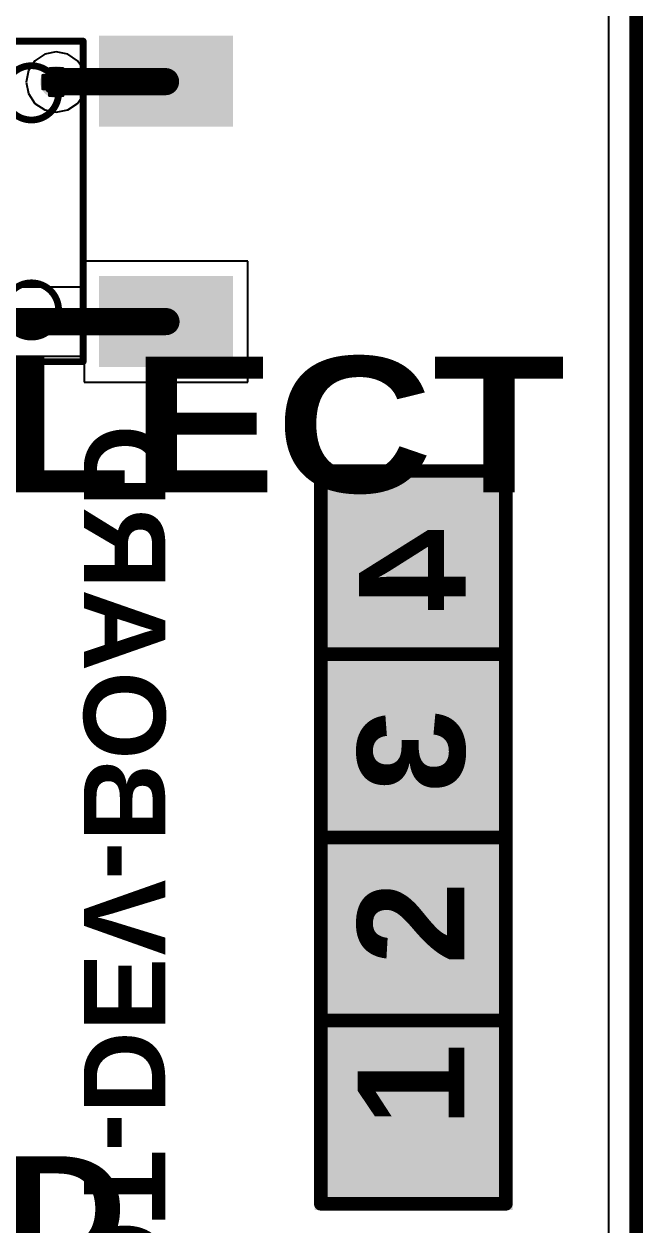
# Model space of a CAD drawing. Header units: inches. Extents: x 0 to 198, y 0 to 199.
# Drawn here: x 5.848 to 6.304, y 0.451 to 1.336 of the extents above; entities that cross this region are included whole.
import ezdxf

# ---------------------------------------------------------------- set-up
doc = ezdxf.new("R2010")
doc.units = ezdxf.units.IN
doc.header["$MEASUREMENT"] = 0
for name, color, linetype in [('Board Outline', 216, 'Continuous'), ('Bottom Layer', 5, 'Continuous'), ('Bottom Overlay', 54, 'Continuous'), ('Bottom Solder', 6, 'Continuous'), ('Drill Drawing', 1, 'Continuous'), ('Layer 1', 16, 'Continuous'), ('Layer 2', 76, 'Continuous'), ('Multi-Layer', 9, 'Continuous'), ('Top Layer', 1, 'Continuous'), ('Top Overlay', 2, 'Continuous'), ('Top Paste', 8, 'Continuous'), ('Top Solder', 216, 'Continuous'), ('Via Holes', 16, 'Continuous')]:
    doc.layers.add(name, color=color, linetype=linetype)
doc.styles.add('Arial Black_Bold', font='', dxfattribs={"height": 0.2})
doc.styles.add('Arial_Bold', font='', dxfattribs={"height": 0.2})
doc.styles.get('Arial Black_Bold').set_extended_font_data('Arial Black', bold=True)
doc.styles.get('Arial_Bold').set_extended_font_data('Arial', bold=True)

# ---------------------------------------------------------------- blocks, each defined once
blk = doc.blocks.new('TS_1002S_12026C_20')
at = {"layer": 'Top Layer'}
for points in [[(-0.22441, 0.11811), (-0.13385, 0.11811), (-0.13385, 0.05906), (-0.22441, 0.05906)], [(0.13385, 0.1181), (0.22441, 0.1181), (0.22441, 0.05905), (0.13385, 0.05905)], [(-0.22441, -0.05906), (-0.13385, -0.05906), (-0.13385, -0.11811), (-0.22441, -0.11811)], [(0.13385, -0.05906), (0.22441, -0.05906), (0.22441, -0.11811), (0.13385, -0.11811)]]:
    blk.add_hatch(color=1, dxfattribs=at).paths.add_polyline_path(points)
at = {"layer": 'Top Paste'}
for points in [[(-0.22441, 0.11811), (-0.13385, 0.11811), (-0.13385, 0.05906), (-0.22441, 0.05906)], [(0.13385, 0.1181), (0.22441, 0.1181), (0.22441, 0.05905), (0.13385, 0.05905)], [(-0.22441, -0.05906), (-0.13385, -0.05906), (-0.13385, -0.11811), (-0.22441, -0.11811)], [(0.13385, -0.05906), (0.22441, -0.05906), (0.22441, -0.11811), (0.13385, -0.11811)]]:
    blk.add_hatch(color=8, dxfattribs=at).paths.add_polyline_path(points)
at = {"layer": 'Top Solder'}
for points in [[(-0.22841, 0.12211), (-0.12985, 0.12211), (-0.12985, 0.05506), (-0.22841, 0.05506)], [(0.12985, 0.1221), (0.22841, 0.1221), (0.22841, 0.05505), (0.12985, 0.05505)], [(-0.22841, -0.05506), (-0.12985, -0.05506), (-0.12985, -0.12211), (-0.22841, -0.12211)], [(0.12985, -0.05506), (0.22841, -0.05506), (0.22841, -0.12211), (0.12985, -0.12211)]]:
    blk.add_hatch(color=216, dxfattribs=at).paths.add_polyline_path(points)
at = {"layer": 'Top Overlay'}
for points in [[(-0.11811, -0.11812, 0.005, 0.005, 0), (-0.11811, 0.1181, 0.005, 0.005, 0)], [(-0.11811, 0.1181, 0.005, 0.005, 0), (0.11811, 0.1181, 0.005, 0.005, 0)], [(0.11811, -0.11812, 0.005, 0.005, 0), (0.11811, 0.1181, 0.005, 0.005, 0)], [(-0.24, 0.084, 0.01, 0.01, 0), (-0.24, 0.094, 0.01, 0.01, 0)], [(-0.24, 0.094, 0.01, 0.01, 0), (-0.235, 0.089, 0.01, 0.01, 0)], [(-0.24, 0.084, 0.01, 0.01, 0), (-0.235, 0.089, 0.01, 0.01, 0)], [(-0.11811, -0.11812, 0.005, 0.005, 0), (0.11811, -0.11812, 0.005, 0.005, 0)]]:
    blk.add_lwpolyline(points, format="xyseb", dxfattribs=at)
for points in [[(-0.11936, 0.1181, 0.0025, 0.0025, 1), (-0.11686, 0.1181, 0.0025, 0.0025, 1)], [(-0.11936, 0.1181, 0.0025, 0.0025, 1), (-0.11686, 0.1181, 0.0025, 0.0025, 1)], [(0.11686, 0.1181, 0.0025, 0.0025, 1), (0.11936, 0.1181, 0.0025, 0.0025, 1)], [(0.11686, 0.1181, 0.0025, 0.0025, 1), (0.11936, 0.1181, 0.0025, 0.0025, 1)], [(-0.2425, 0.094, 0.005, 0.005, 1), (-0.2375, 0.094, 0.005, 0.005, 1)], [(-0.2425, 0.094, 0.005, 0.005, 1), (-0.2375, 0.094, 0.005, 0.005, 1)], [(-0.05992, 0.07994, 0.005, 0.005, 1), (-0.09992, 0.07994, 0.005, 0.005, 1)], [(0.1, 0.07999, 0.005, 0.005, 1), (0.06, 0.07999, 0.005, 0.005, 1)], [(-0.2425, 0.084, 0.005, 0.005, 1), (-0.2375, 0.084, 0.005, 0.005, 1)], [(-0.2425, 0.084, 0.005, 0.005, 1), (-0.2375, 0.084, 0.005, 0.005, 1)], [(-0.2375, 0.089, 0.005, 0.005, 1), (-0.2325, 0.089, 0.005, 0.005, 1)], [(-0.2375, 0.089, 0.005, 0.005, 1), (-0.2325, 0.089, 0.005, 0.005, 1)], [(-0.10117, 0.07994, 0.0025, 0.0025, 1), (-0.09867, 0.07994, 0.0025, 0.0025, 1)], [(-0.06117, 0.07994, 0.0025, 0.0025, 1), (-0.05867, 0.07994, 0.0025, 0.0025, 1)], [(0.05875, 0.07999, 0.0025, 0.0025, 1), (0.06125, 0.07999, 0.0025, 0.0025, 1)], [(0.09875, 0.07999, 0.0025, 0.0025, 1), (0.10125, 0.07999, 0.0025, 0.0025, 1)], [(0.06021, 0, 0.005, 0.005, 1), (-0.06021, 0, 0.005, 0.005, 1)], [(-0.06146, 0, 0.0025, 0.0025, 1), (-0.05896, 0, 0.0025, 0.0025, 1)], [(0.05896, 0, 0.0025, 0.0025, 1), (0.06146, 0, 0.0025, 0.0025, 1)], [(-0.06, -0.08001, 0.005, 0.005, 1), (-0.1, -0.08001, 0.005, 0.005, 1)], [(0.1, -0.08001, 0.005, 0.005, 1), (0.06, -0.08001, 0.005, 0.005, 1)], [(-0.10125, -0.08001, 0.0025, 0.0025, 1), (-0.09875, -0.08001, 0.0025, 0.0025, 1)], [(-0.06125, -0.08001, 0.0025, 0.0025, 1), (-0.05875, -0.08001, 0.0025, 0.0025, 1)], [(0.05875, -0.08001, 0.0025, 0.0025, 1), (0.06125, -0.08001, 0.0025, 0.0025, 1)], [(0.09875, -0.08001, 0.0025, 0.0025, 1), (0.10125, -0.08001, 0.0025, 0.0025, 1)], [(-0.11936, -0.11812, 0.0025, 0.0025, 1), (-0.11686, -0.11812, 0.0025, 0.0025, 1)], [(-0.11936, -0.11812, 0.0025, 0.0025, 1), (-0.11686, -0.11812, 0.0025, 0.0025, 1)], [(0.11686, -0.11812, 0.0025, 0.0025, 1), (0.11936, -0.11812, 0.0025, 0.0025, 1)], [(0.11686, -0.11812, 0.0025, 0.0025, 1), (0.11936, -0.11812, 0.0025, 0.0025, 1)]]:
    blk.add_lwpolyline(points, format="xyseb", close=True, dxfattribs=at)

msp = doc.modelspace()

# ---------------------------------------------------------------- hatches: boundary and pattern name
at = {"layer": 'Bottom Layer'}
h = msp.add_hatch(color=5, dxfattribs=at)
edge = h.paths.add_edge_path()
edge.add_arc((5.87185, 1.2932), 0.01181, 0, 360)
at = {"layer": 'Bottom Solder'}
msp.add_hatch(color=6, dxfattribs=at).paths.add_polyline_path([(6.06222, 0.46192), (6.20823, 0.46192), (6.20823, 1.01128), (6.06222, 1.01128)])
at = {"layer": 'Layer 1'}
h = msp.add_hatch(color=16, dxfattribs=at)
edge = h.paths.add_edge_path()
edge.add_arc((5.87185, 1.2932), 0.01181, 0, 360)
at = {"layer": 'Layer 2'}
h = msp.add_hatch(color=76, dxfattribs=at)
edge = h.paths.add_edge_path()
edge.add_arc((5.87185, 1.2932), 0.01181, 0, 360)
at = {"layer": 'Top Layer'}
h = msp.add_hatch(color=1, dxfattribs=at)
edge = h.paths.add_edge_path()
edge.add_arc((5.87185, 1.2932), 0.01181, 0, 360)
at = {"layer": 'Top Solder'}
msp.add_hatch(color=216, dxfattribs=at).paths.add_polyline_path([(6.06222, 0.46192), (6.20823, 0.46192), (6.20823, 1.01128), (6.06222, 1.01128)])
at = {"layer": 'Via Holes'}
h = msp.add_hatch(color=7, dxfattribs=at)
edge = h.paths.add_edge_path()
edge.add_arc((5.87185, 1.2932), 0.00591, 0, 360)

# ---------------------------------------------------------------- linework, layer by layer
at = {"layer": 'Board Outline'}
msp.add_lwpolyline([(6.29921, 0, 0.01, 0.01, 0), (6.29921, 4.72441, 0.01, 0.01, 0)], format="xyseb", dxfattribs=at)
at = {"layer": 'Bottom Layer'}
for p, q in [((6.27882, 1.42563), (6.27882, 0.3376)), ((6.20078, 1.00578), (6.06878, 1.00578)), ((6.06878, 1.00578), (6.06878, 0.46678)), ((6.20078, 0.46678), (6.20078, 1.00578)), ((6.06878, 0.46678), (6.20078, 0.46678))]:
    msp.add_line(p, q, dxfattribs=at)
for points in [[(6.06678, 0.87156, 0.01, 0.01, 0), (6.06678, 1.00656, 0.01, 0.01, 0)], [(6.06678, 1.00656, 0.01, 0.01, 0), (6.20321, 1.00656, 0.01, 0.01, 0)], [(6.20321, 0.87156, 0.01, 0.01, 0), (6.20321, 1.00656, 0.01, 0.01, 0)], [(6.06678, 0.73656, 0.01, 0.01, 0), (6.06678, 0.87156, 0.01, 0.01, 0)], [(6.06678, 0.87156, 0.01, 0.01, 0), (6.20321, 0.87156, 0.01, 0.01, 0)], [(6.20321, 0.73656, 0.01, 0.01, 0), (6.20321, 0.87156, 0.01, 0.01, 0)], [(6.06678, 0.60156, 0.01, 0.01, 0), (6.06678, 0.73656, 0.01, 0.01, 0)], [(6.06678, 0.73656, 0.01, 0.01, 0), (6.20321, 0.73656, 0.01, 0.01, 0)], [(6.20321, 0.60156, 0.01, 0.01, 0), (6.20321, 0.73656, 0.01, 0.01, 0)], [(6.06678, 0.46656, 0.01, 0.01, 0), (6.06678, 0.60156, 0.01, 0.01, 0)], [(6.06678, 0.60156, 0.01, 0.01, 0), (6.20321, 0.60156, 0.01, 0.01, 0)], [(6.20321, 0.46656, 0.01, 0.01, 0), (6.20321, 0.60156, 0.01, 0.01, 0)], [(6.06678, 0.46656, 0.01, 0.01, 0), (6.20321, 0.46656, 0.01, 0.01, 0)]]:
    msp.add_lwpolyline(points, format="xyseb", dxfattribs=at)
for points in [[(6.06428, 1.00656, 0.005, 0.005, 1), (6.06928, 1.00656, 0.005, 0.005, 1)], [(6.06428, 1.00656, 0.005, 0.005, 1), (6.06928, 1.00656, 0.005, 0.005, 1)], [(6.20071, 1.00656, 0.005, 0.005, 1), (6.20571, 1.00656, 0.005, 0.005, 1)], [(6.20071, 1.00656, 0.005, 0.005, 1), (6.20571, 1.00656, 0.005, 0.005, 1)], [(6.06428, 0.87156, 0.005, 0.005, 1), (6.06928, 0.87156, 0.005, 0.005, 1)], [(6.06428, 0.87156, 0.005, 0.005, 1), (6.06928, 0.87156, 0.005, 0.005, 1)], [(6.06428, 0.87156, 0.005, 0.005, 1), (6.06928, 0.87156, 0.005, 0.005, 1)], [(6.20071, 0.87156, 0.005, 0.005, 1), (6.20571, 0.87156, 0.005, 0.005, 1)], [(6.20071, 0.87156, 0.005, 0.005, 1), (6.20571, 0.87156, 0.005, 0.005, 1)], [(6.20071, 0.87156, 0.005, 0.005, 1), (6.20571, 0.87156, 0.005, 0.005, 1)], [(6.06428, 0.73656, 0.005, 0.005, 1), (6.06928, 0.73656, 0.005, 0.005, 1)], [(6.06428, 0.73656, 0.005, 0.005, 1), (6.06928, 0.73656, 0.005, 0.005, 1)], [(6.06428, 0.73656, 0.005, 0.005, 1), (6.06928, 0.73656, 0.005, 0.005, 1)], [(6.20071, 0.73656, 0.005, 0.005, 1), (6.20571, 0.73656, 0.005, 0.005, 1)], [(6.20071, 0.73656, 0.005, 0.005, 1), (6.20571, 0.73656, 0.005, 0.005, 1)], [(6.20071, 0.73656, 0.005, 0.005, 1), (6.20571, 0.73656, 0.005, 0.005, 1)], [(6.06428, 0.60156, 0.005, 0.005, 1), (6.06928, 0.60156, 0.005, 0.005, 1)], [(6.06428, 0.60156, 0.005, 0.005, 1), (6.06928, 0.60156, 0.005, 0.005, 1)], [(6.06428, 0.60156, 0.005, 0.005, 1), (6.06928, 0.60156, 0.005, 0.005, 1)], [(6.20071, 0.60156, 0.005, 0.005, 1), (6.20571, 0.60156, 0.005, 0.005, 1)], [(6.20071, 0.60156, 0.005, 0.005, 1), (6.20571, 0.60156, 0.005, 0.005, 1)], [(6.20071, 0.60156, 0.005, 0.005, 1), (6.20571, 0.60156, 0.005, 0.005, 1)], [(6.06428, 0.46656, 0.005, 0.005, 1), (6.06928, 0.46656, 0.005, 0.005, 1)], [(6.06428, 0.46656, 0.005, 0.005, 1), (6.06928, 0.46656, 0.005, 0.005, 1)], [(6.20071, 0.46656, 0.005, 0.005, 1), (6.20571, 0.46656, 0.005, 0.005, 1)], [(6.20071, 0.46656, 0.005, 0.005, 1), (6.20571, 0.46656, 0.005, 0.005, 1)]]:
    msp.add_lwpolyline(points, format="xyseb", close=True, dxfattribs=at)
at = {"layer": 'Drill Drawing'}
for points in [[(5.86685, 1.2982, 0.002, 0.002, 0), (5.86685, 1.3032, 0.002, 0.002, 0)], [(5.86685, 1.3032, 0.002, 0.002, 0), (5.87685, 1.3032, 0.002, 0.002, 0)], [(5.87685, 1.2982, 0.002, 0.002, 0), (5.87685, 1.3032, 0.002, 0.002, 0)], [(5.86185, 1.2882, 0.002, 0.002, 0), (5.86185, 1.2982, 0.002, 0.002, 0)], [(5.86185, 1.2982, 0.002, 0.002, 0), (5.86685, 1.2982, 0.002, 0.002, 0)], [(5.86585, 1.2902, 0.002, 0.002, 0), (5.86585, 1.2962, 0.002, 0.002, 0)], [(5.86585, 1.2962, 0.002, 0.002, 0), (5.86885, 1.2962, 0.002, 0.002, 0)], [(5.86885, 1.2962, 0.002, 0.002, 0), (5.86885, 1.2992, 0.002, 0.002, 0)], [(5.86885, 1.2992, 0.002, 0.002, 0), (5.87485, 1.2992, 0.002, 0.002, 0)], [(5.87485, 1.2962, 0.002, 0.002, 0), (5.87485, 1.2992, 0.002, 0.002, 0)], [(5.87485, 1.2962, 0.002, 0.002, 0), (5.87785, 1.2962, 0.002, 0.002, 0)], [(5.87685, 1.2982, 0.002, 0.002, 0), (5.88185, 1.2982, 0.002, 0.002, 0)], [(5.87785, 1.2902, 0.002, 0.002, 0), (5.87785, 1.2962, 0.002, 0.002, 0)], [(5.88185, 1.2882, 0.002, 0.002, 0), (5.88185, 1.2982, 0.002, 0.002, 0)], [(5.86185, 1.2882, 0.002, 0.002, 0), (5.86685, 1.2882, 0.002, 0.002, 0)], [(5.86585, 1.2902, 0.002, 0.002, 0), (5.86885, 1.2902, 0.002, 0.002, 0)], [(5.86685, 1.2832, 0.002, 0.002, 0), (5.86685, 1.2882, 0.002, 0.002, 0)], [(5.86685, 1.2832, 0.002, 0.002, 0), (5.87685, 1.2832, 0.002, 0.002, 0)], [(5.86885, 1.2872, 0.002, 0.002, 0), (5.86885, 1.2902, 0.002, 0.002, 0)], [(5.86885, 1.2872, 0.002, 0.002, 0), (5.87485, 1.2872, 0.002, 0.002, 0)], [(5.87485, 1.2902, 0.002, 0.002, 0), (5.87785, 1.2902, 0.002, 0.002, 0)], [(5.87485, 1.2872, 0.002, 0.002, 0), (5.87485, 1.2902, 0.002, 0.002, 0)], [(5.87685, 1.2882, 0.002, 0.002, 0), (5.88185, 1.2882, 0.002, 0.002, 0)], [(5.87685, 1.2832, 0.002, 0.002, 0), (5.87685, 1.2882, 0.002, 0.002, 0)]]:
    msp.add_lwpolyline(points, format="xyseb", dxfattribs=at)
for points in [[(5.86635, 1.3032, 0.001, 0.001, 1), (5.86735, 1.3032, 0.001, 0.001, 1)], [(5.86635, 1.3032, 0.001, 0.001, 1), (5.86735, 1.3032, 0.001, 0.001, 1)], [(5.87635, 1.3032, 0.001, 0.001, 1), (5.87735, 1.3032, 0.001, 0.001, 1)], [(5.87635, 1.3032, 0.001, 0.001, 1), (5.87735, 1.3032, 0.001, 0.001, 1)], [(5.86135, 1.2982, 0.001, 0.001, 1), (5.86235, 1.2982, 0.001, 0.001, 1)], [(5.86135, 1.2982, 0.001, 0.001, 1), (5.86235, 1.2982, 0.001, 0.001, 1)], [(5.86535, 1.2962, 0.001, 0.001, 1), (5.86635, 1.2962, 0.001, 0.001, 1)], [(5.86535, 1.2962, 0.001, 0.001, 1), (5.86635, 1.2962, 0.001, 0.001, 1)], [(5.86635, 1.2982, 0.001, 0.001, 1), (5.86735, 1.2982, 0.001, 0.001, 1)], [(5.86635, 1.2982, 0.001, 0.001, 1), (5.86735, 1.2982, 0.001, 0.001, 1)], [(5.86835, 1.2992, 0.001, 0.001, 1), (5.86935, 1.2992, 0.001, 0.001, 1)], [(5.86835, 1.2992, 0.001, 0.001, 1), (5.86935, 1.2992, 0.001, 0.001, 1)], [(5.86835, 1.2962, 0.001, 0.001, 1), (5.86935, 1.2962, 0.001, 0.001, 1)], [(5.86835, 1.2962, 0.001, 0.001, 1), (5.86935, 1.2962, 0.001, 0.001, 1)], [(5.87435, 1.2992, 0.001, 0.001, 1), (5.87535, 1.2992, 0.001, 0.001, 1)], [(5.87435, 1.2992, 0.001, 0.001, 1), (5.87535, 1.2992, 0.001, 0.001, 1)], [(5.87435, 1.2962, 0.001, 0.001, 1), (5.87535, 1.2962, 0.001, 0.001, 1)], [(5.87435, 1.2962, 0.001, 0.001, 1), (5.87535, 1.2962, 0.001, 0.001, 1)], [(5.87635, 1.2982, 0.001, 0.001, 1), (5.87735, 1.2982, 0.001, 0.001, 1)], [(5.87635, 1.2982, 0.001, 0.001, 1), (5.87735, 1.2982, 0.001, 0.001, 1)], [(5.87735, 1.2962, 0.001, 0.001, 1), (5.87835, 1.2962, 0.001, 0.001, 1)], [(5.87735, 1.2962, 0.001, 0.001, 1), (5.87835, 1.2962, 0.001, 0.001, 1)], [(5.88135, 1.2982, 0.001, 0.001, 1), (5.88235, 1.2982, 0.001, 0.001, 1)], [(5.88135, 1.2982, 0.001, 0.001, 1), (5.88235, 1.2982, 0.001, 0.001, 1)], [(5.86135, 1.2882, 0.001, 0.001, 1), (5.86235, 1.2882, 0.001, 0.001, 1)], [(5.86135, 1.2882, 0.001, 0.001, 1), (5.86235, 1.2882, 0.001, 0.001, 1)], [(5.86535, 1.2902, 0.001, 0.001, 1), (5.86635, 1.2902, 0.001, 0.001, 1)], [(5.86535, 1.2902, 0.001, 0.001, 1), (5.86635, 1.2902, 0.001, 0.001, 1)], [(5.86635, 1.2882, 0.001, 0.001, 1), (5.86735, 1.2882, 0.001, 0.001, 1)], [(5.86635, 1.2882, 0.001, 0.001, 1), (5.86735, 1.2882, 0.001, 0.001, 1)], [(5.86635, 1.2832, 0.001, 0.001, 1), (5.86735, 1.2832, 0.001, 0.001, 1)], [(5.86635, 1.2832, 0.001, 0.001, 1), (5.86735, 1.2832, 0.001, 0.001, 1)], [(5.86835, 1.2902, 0.001, 0.001, 1), (5.86935, 1.2902, 0.001, 0.001, 1)], [(5.86835, 1.2902, 0.001, 0.001, 1), (5.86935, 1.2902, 0.001, 0.001, 1)], [(5.86835, 1.2872, 0.001, 0.001, 1), (5.86935, 1.2872, 0.001, 0.001, 1)], [(5.86835, 1.2872, 0.001, 0.001, 1), (5.86935, 1.2872, 0.001, 0.001, 1)], [(5.87435, 1.2902, 0.001, 0.001, 1), (5.87535, 1.2902, 0.001, 0.001, 1)], [(5.87435, 1.2902, 0.001, 0.001, 1), (5.87535, 1.2902, 0.001, 0.001, 1)], [(5.87435, 1.2872, 0.001, 0.001, 1), (5.87535, 1.2872, 0.001, 0.001, 1)], [(5.87435, 1.2872, 0.001, 0.001, 1), (5.87535, 1.2872, 0.001, 0.001, 1)], [(5.87635, 1.2882, 0.001, 0.001, 1), (5.87735, 1.2882, 0.001, 0.001, 1)], [(5.87635, 1.2882, 0.001, 0.001, 1), (5.87735, 1.2882, 0.001, 0.001, 1)], [(5.87635, 1.2832, 0.001, 0.001, 1), (5.87735, 1.2832, 0.001, 0.001, 1)], [(5.87635, 1.2832, 0.001, 0.001, 1), (5.87735, 1.2832, 0.001, 0.001, 1)], [(5.87735, 1.2902, 0.001, 0.001, 1), (5.87835, 1.2902, 0.001, 0.001, 1)], [(5.87735, 1.2902, 0.001, 0.001, 1), (5.87835, 1.2902, 0.001, 0.001, 1)], [(5.88135, 1.2882, 0.001, 0.001, 1), (5.88235, 1.2882, 0.001, 0.001, 1)], [(5.88135, 1.2882, 0.001, 0.001, 1), (5.88235, 1.2882, 0.001, 0.001, 1)]]:
    msp.add_lwpolyline(points, format="xyseb", close=True, dxfattribs=at)
at = {"layer": 'Layer 1'}
for p, q in [((6.27882, 1.42563), (6.27882, 0.3376)), ((6.20078, 1.00578), (6.06878, 1.00578)), ((6.06878, 1.00578), (6.06878, 0.46678)), ((6.20078, 0.46678), (6.20078, 1.00578)), ((6.06878, 0.46678), (6.20078, 0.46678))]:
    msp.add_line(p, q, dxfattribs=at)
at = {"layer": 'Layer 2'}
for p, q in [((6.27882, 4.38765), (6.27882, 0.3376)), ((5.86334, 1.31375), (5.85612, 1.30893)), ((5.87185, 1.31544), (5.86334, 1.31375)), ((5.88036, 1.31375), (5.87185, 1.31544)), ((5.88757, 1.30893), (5.88036, 1.31375)), ((5.8513, 1.30171), (5.84961, 1.2932)), ((5.85612, 1.30893), (5.8513, 1.30171)), ((5.89239, 1.30171), (5.88757, 1.30893)), ((5.89409, 1.2932), (5.89239, 1.30171)), ((5.84961, 1.2932), (5.8513, 1.28469)), ((5.89239, 1.28469), (5.89409, 1.2932)), ((5.8513, 1.28469), (5.85612, 1.27748)), ((5.88757, 1.27748), (5.89239, 1.28469)), ((5.85612, 1.27748), (5.86334, 1.27266)), ((5.88036, 1.27266), (5.88757, 1.27748)), ((5.86334, 1.27266), (5.87185, 1.27097)), ((5.87185, 1.27097), (5.88036, 1.27266)), ((6.20078, 1.00578), (6.06878, 1.00578)), ((6.06878, 1.00578), (6.06878, 0.46678)), ((6.20078, 0.46678), (6.20078, 1.00578)), ((6.06878, 0.46678), (6.20078, 0.46678))]:
    msp.add_line(p, q, dxfattribs=at)
at = {"layer": 'Multi-Layer'}
for p, q in [((6.06878, 0.46678), (6.06878, 1.00578)), ((6.06878, 1.00578), (6.20078, 1.00578)), ((6.06878, 0.46678), (6.06878, 1.00578)), ((6.06878, 1.00578), (6.20078, 1.00578)), ((6.20078, 1.00578), (6.20078, 0.46678)), ((6.20078, 1.00578), (6.20078, 0.46678)), ((6.20078, 0.46678), (6.06878, 0.46678)), ((6.20078, 0.46678), (6.06878, 0.46678))]:
    msp.add_line(p, q, dxfattribs=at)
at = {"layer": 'Top Layer'}
for p, q in [((6.27882, 1.42563), (6.27882, 0.3376)), ((6.01301, 1.16121), (5.89246, 1.16121)), ((5.89246, 1.16121), (5.89246, 1.14217)), ((6.01301, 1.07215), (6.01301, 1.16121)), ((5.89246, 1.14217), (5.65475, 1.14217)), ((5.65475, 1.09119), (5.89246, 1.09119)), ((5.89246, 1.09119), (5.89246, 1.07215)), ((5.89246, 1.07215), (6.01301, 1.07215)), ((6.20078, 1.00578), (6.06878, 1.00578)), ((6.06878, 1.00578), (6.06878, 0.46678)), ((6.20078, 0.46678), (6.20078, 1.00578)), ((6.06878, 0.46678), (6.20078, 0.46678))]:
    msp.add_line(p, q, dxfattribs=at)
for points in [[(5.87185, 1.2932, 0.02, 0.02, 0), (5.87216, 1.29352, 0.02, 0.02, 0)], [(5.87216, 1.29352, 0.02, 0.02, 0), (5.95242, 1.29352, 0.02, 0.02, 0)], [(5.67536, 1.11668, 0.02, 0.02, 0), (5.95273, 1.11668, 0.02, 0.02, 0)], [(6.06678, 0.87156, 0.01, 0.01, 0), (6.06678, 1.00656, 0.01, 0.01, 0)], [(6.06678, 1.00656, 0.01, 0.01, 0), (6.20321, 1.00656, 0.01, 0.01, 0)], [(6.20321, 0.87156, 0.01, 0.01, 0), (6.20321, 1.00656, 0.01, 0.01, 0)], [(6.06678, 0.73656, 0.01, 0.01, 0), (6.06678, 0.87156, 0.01, 0.01, 0)], [(6.06678, 0.87156, 0.01, 0.01, 0), (6.20321, 0.87156, 0.01, 0.01, 0)], [(6.20321, 0.73656, 0.01, 0.01, 0), (6.20321, 0.87156, 0.01, 0.01, 0)], [(6.06678, 0.60156, 0.01, 0.01, 0), (6.06678, 0.73656, 0.01, 0.01, 0)], [(6.06678, 0.73656, 0.01, 0.01, 0), (6.20321, 0.73656, 0.01, 0.01, 0)], [(6.20321, 0.60156, 0.01, 0.01, 0), (6.20321, 0.73656, 0.01, 0.01, 0)], [(6.06678, 0.46656, 0.01, 0.01, 0), (6.06678, 0.60156, 0.01, 0.01, 0)], [(6.06678, 0.60156, 0.01, 0.01, 0), (6.20321, 0.60156, 0.01, 0.01, 0)], [(6.20321, 0.46656, 0.01, 0.01, 0), (6.20321, 0.60156, 0.01, 0.01, 0)], [(6.06678, 0.46656, 0.01, 0.01, 0), (6.20321, 0.46656, 0.01, 0.01, 0)]]:
    msp.add_lwpolyline(points, format="xyseb", dxfattribs=at)
for points in [[(5.86685, 1.2932, 0.01, 0.01, 1), (5.87685, 1.2932, 0.01, 0.01, 1)], [(5.86716, 1.29352, 0.01, 0.01, 1), (5.87716, 1.29352, 0.01, 0.01, 1)], [(5.86716, 1.29352, 0.01, 0.01, 1), (5.87716, 1.29352, 0.01, 0.01, 1)], [(5.94742, 1.29352, 0.01, 0.01, 1), (5.95742, 1.29352, 0.01, 0.01, 1)], [(5.94773, 1.11668, 0.01, 0.01, 1), (5.95773, 1.11668, 0.01, 0.01, 1)], [(6.06428, 1.00656, 0.005, 0.005, 1), (6.06928, 1.00656, 0.005, 0.005, 1)], [(6.06428, 1.00656, 0.005, 0.005, 1), (6.06928, 1.00656, 0.005, 0.005, 1)], [(6.20071, 1.00656, 0.005, 0.005, 1), (6.20571, 1.00656, 0.005, 0.005, 1)], [(6.20071, 1.00656, 0.005, 0.005, 1), (6.20571, 1.00656, 0.005, 0.005, 1)], [(6.06428, 0.87156, 0.005, 0.005, 1), (6.06928, 0.87156, 0.005, 0.005, 1)], [(6.06428, 0.87156, 0.005, 0.005, 1), (6.06928, 0.87156, 0.005, 0.005, 1)], [(6.06428, 0.87156, 0.005, 0.005, 1), (6.06928, 0.87156, 0.005, 0.005, 1)], [(6.20071, 0.87156, 0.005, 0.005, 1), (6.20571, 0.87156, 0.005, 0.005, 1)], [(6.20071, 0.87156, 0.005, 0.005, 1), (6.20571, 0.87156, 0.005, 0.005, 1)], [(6.20071, 0.87156, 0.005, 0.005, 1), (6.20571, 0.87156, 0.005, 0.005, 1)], [(6.06428, 0.73656, 0.005, 0.005, 1), (6.06928, 0.73656, 0.005, 0.005, 1)], [(6.06428, 0.73656, 0.005, 0.005, 1), (6.06928, 0.73656, 0.005, 0.005, 1)], [(6.06428, 0.73656, 0.005, 0.005, 1), (6.06928, 0.73656, 0.005, 0.005, 1)], [(6.20071, 0.73656, 0.005, 0.005, 1), (6.20571, 0.73656, 0.005, 0.005, 1)], [(6.20071, 0.73656, 0.005, 0.005, 1), (6.20571, 0.73656, 0.005, 0.005, 1)], [(6.20071, 0.73656, 0.005, 0.005, 1), (6.20571, 0.73656, 0.005, 0.005, 1)], [(6.06428, 0.60156, 0.005, 0.005, 1), (6.06928, 0.60156, 0.005, 0.005, 1)], [(6.06428, 0.60156, 0.005, 0.005, 1), (6.06928, 0.60156, 0.005, 0.005, 1)], [(6.06428, 0.60156, 0.005, 0.005, 1), (6.06928, 0.60156, 0.005, 0.005, 1)], [(6.20071, 0.60156, 0.005, 0.005, 1), (6.20571, 0.60156, 0.005, 0.005, 1)], [(6.20071, 0.60156, 0.005, 0.005, 1), (6.20571, 0.60156, 0.005, 0.005, 1)], [(6.20071, 0.60156, 0.005, 0.005, 1), (6.20571, 0.60156, 0.005, 0.005, 1)], [(6.06428, 0.46656, 0.005, 0.005, 1), (6.06928, 0.46656, 0.005, 0.005, 1)], [(6.06428, 0.46656, 0.005, 0.005, 1), (6.06928, 0.46656, 0.005, 0.005, 1)], [(6.20071, 0.46656, 0.005, 0.005, 1), (6.20571, 0.46656, 0.005, 0.005, 1)], [(6.20071, 0.46656, 0.005, 0.005, 1), (6.20571, 0.46656, 0.005, 0.005, 1)]]:
    msp.add_lwpolyline(points, format="xyseb", close=True, dxfattribs=at)

# ---------------------------------------------------------------- block references
msp.add_blockref('TS_1002S_12026C_20', (5.7736, 1.20526))

# ---------------------------------------------------------------- texts
at = {"layer": 'Bottom Layer', "style": 'Arial_Bold', "text_generation_flag": 2}
msp.add_text('4', height=0.07874, rotation=90, dxfattribs=at).set_placement((6.17362, 0.96479))
at = {"layer": 'Bottom Overlay', "style": 'Arial_Bold', "text_generation_flag": 2}
msp.add_text('IOT-DEV-BOARD', height=0.06, rotation=270, dxfattribs=at).set_placement((5.89219, 0.36555))
at = {"layer": 'Layer 1', "style": 'Arial_Bold'}
msp.add_text('2', height=0.07874, rotation=90, dxfattribs=at).set_placement((6.17262, 0.64282))
at = {"layer": 'Layer 2', "style": 'Arial_Bold', "text_generation_flag": 2}
msp.add_text('3', height=0.07874, rotation=90, dxfattribs=at).set_placement((6.17262, 0.8303))
at = {"layer": 'Top Layer', "style": 'Arial_Bold'}
msp.add_text('1', height=0.07874, rotation=90, dxfattribs=at).set_placement((6.17262, 0.52344))
at = {"layer": 'Top Overlay', "style": 'Arial Black_Bold'}
for s, height, p in [('SELECT', 0.1, (5.61617, 0.99079)), ('GND', 0.07874, (5.64441, 0.42291))]:
    msp.add_text(s, height=height, rotation=360, dxfattribs=at).set_placement(p)

doc.saveas('drawing.dxf')
